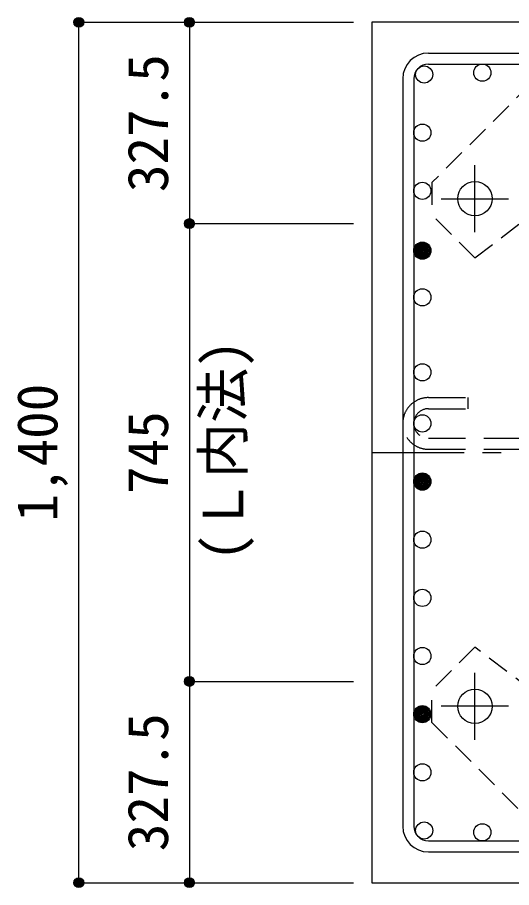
# Model space of a CAD drawing. Units: millimetres at full size, sheet at 1:30. Extents: x -5973 to 5954, y -4195 to 4201.
# Drawn here: x -725 to 80, y -2383 to -967 of the extents above; entities that cross this region are included whole.
import ezdxf
from ezdxf.enums import TextEntityAlignment as Align

# ---------------------------------------------------------------- set-up
doc = ezdxf.new("R2010")
doc.units = ezdxf.units.MM
doc.header["$LTSCALE"] = 30
doc.header["$PDMODE"] = 32
doc.header["$PDSIZE"] = 15
for name, pattern in [('CHAIN1', [8, 5, -1, 1, -1]), ('DASHED1', [1.8, 1.2, -0.6]), ('DASHED2', [3, 2, -1])]:
    doc.linetypes.add(name, pattern=pattern)
for name, color, linetype in [('0-1_躯体線', 2, 'Continuous'), ('0-2_アンカーボルト', 4, 'CHAIN1'), ('0-3_立上り筋', 4, 'Continuous'), ('0-4_フープ筋', 7, 'Continuous'), ('0-7_文字', 4, 'Continuous'), ('0-9_プレート', 4, 'DASHED1'), ('0-C', 7, 'DASHED2'), ('0-D_寸法', 4, 'Continuous')]:
    doc.layers.add(name, color=color, linetype=linetype)
doc.styles.add('ＭＳ ゴシック', font='')
doc.styles.get('ＭＳ ゴシック').set_extended_font_data('MS Gothic')

msp = doc.modelspace()

# ---------------------------------------------------------------- linework, layer by layer
at = {"layer": '0-1_躯体線'}
for p, q in [((1652.44, -974.89), (-147.56, -974.89)), ((-147.56, -974.89), (-147.56, -2374.89)), ((-147.56, -2374.89), (270.94, -2374.89))]:
    msp.add_line(p, q, dxfattribs=at)
at = {"layer": '0-2_アンカーボルト'}
for p, q in [((19.94, -1316.6), (19.94, -1207.1)), ((-34.87, -1261.89), (74.63, -1261.89)), ((19.94, -2142.7), (19.94, -2033.2)), ((74.64, -2087.89), (-34.86, -2087.89))]:
    msp.add_line(p, q, dxfattribs=at)
at = {"layer": '0-2_アンカーボルト', "color": 3, "linetype": 'Continuous'}
for centre in [(19.94, -1261.89), (19.94, -2087.89)]:
    msp.add_circle(centre, 28, dxfattribs=at)
at = {"layer": '0-3_立上り筋', "color": 3}
for centre in [(-62.63, -1059.82), (31.99, -1056.89), (-65.56, -1154.45), (-65.56, -1249.08), (-65.56, -1346.39), (-65.56, -1422.39), (-65.56, -1544.39), (-65.56, -1627.58), (-65.56, -1722.21), (-65.56, -1816.83), (-65.56, -1911.46), (-65.56, -2006.09), (-65.56, -2100.71), (-65.56, -2195.34), (-62.63, -2289.97), (31.99, -2292.89)]:
    msp.add_circle(centre, 14, dxfattribs=at)
at = {"layer": '0-3_立上り筋'}
for centre, radius in [((-65.56, -1346.39), 12.6), ((-65.56, -1346.39), 11.2), ((-65.56, -1346.39), 9.8), ((-65.56, -1346.39), 8.4), ((-65.56, -1346.39), 7), ((-65.56, -1346.39), 5.6), ((-65.56, -1346.39), 4.2), ((-65.56, -1346.39), 2.8), ((-65.56, -1346.39), 1.4), ((-65.56, -1722.21), 12.6), ((-65.56, -1722.21), 11.2), ((-65.56, -1722.21), 9.8), ((-65.56, -1722.21), 8.4), ((-65.56, -1722.21), 7), ((-65.56, -1722.21), 5.6), ((-65.56, -1722.21), 4.2), ((-65.56, -1722.21), 2.8), ((-65.56, -1722.21), 1.4), ((-65.56, -2100.71), 12.6), ((-65.56, -2100.71), 11.2), ((-65.56, -2100.71), 9.8), ((-65.56, -2100.71), 8.4), ((-65.56, -2100.71), 7), ((-65.56, -2100.71), 5.6), ((-65.56, -2100.71), 4.2), ((-65.56, -2100.71), 2.8), ((-65.56, -2100.71), 1.4)]:
    msp.add_circle(centre, radius, dxfattribs=at)
at = {"layer": '0-4_フープ筋'}
for p, q in [((-55.56, -1024.89), (1160.44, -1024.89)), ((-55.56, -1042.89), (1160.44, -1042.89)), ((-97.56, -1066.89), (-97.56, -2282.89)), ((-79.56, -1066.89), (-79.56, -2282.89)), ((-55.56, -2306.89), (1160.44, -2306.89)), ((-55.56, -2324.89), (1160.44, -2324.89))]:
    msp.add_line(p, q, dxfattribs=at)
for centre, radius, start, end in [((-55.56, -1066.89), 42, 90, 180), ((-55.56, -1066.89), 24, 90, 180), ((-55.56, -2282.89), 42, 180, 270), ((-55.56, -2282.89), 24, 180, 270)]:
    msp.add_arc(centre, radius, start, end, dxfattribs=at)
at = {"layer": '0-9_プレート'}
for p, q in [((19.96, -1358.08), (-50.03, -1288.09)), ((19.96, -1358.08), (114.94, -1285.69)), ((-50.03, -2114.02), (-50.03, -2061.7))]:
    msp.add_line(p, q, dxfattribs=at)
for points in [[(113.31, -1072.42), (-50.03, -1235.76), (-50.03, -1288.09)], [(114.94, -2064.09), (19.95, -1991.71), (-50.03, -2061.7)], [(-50.03, -2114.02), (113.31, -2277.36), (165.63, -2277.36)]]:
    msp.add_lwpolyline(points, dxfattribs=at)
at = {"layer": '0-C'}
for p, q in [((-55.56, -1585.58), (8.44, -1585.58)), ((8.44, -1585.58), (8.44, -1603.58)), ((-55.56, -1603.58), (8.44, -1603.58)), ((-55.56, -1651.58), (1160.44, -1651.58)), ((-55.56, -1669.58), (1160.44, -1669.58))]:
    msp.add_line(p, q, dxfattribs=at)
for radius in [42, 24]:
    msp.add_arc((-55.56, -1627.58), radius, 90, 270, dxfattribs=at)
at = {"layer": '0-D_寸法'}
for p, q in [((-624.6, -974.89), (-444.6, -974.89)), ((-624.6, -974.89), (-444.6, -974.89)), ((-624.6, -2374.89), (-624.6, -974.89)), ((-444.6, -974.89), (-444.6, -1302.39)), ((-444.6, -974.89), (-177.56, -974.89)), ((-444.6, -1302.39), (-177.56, -1302.39)), ((-444.6, -1302.39), (-444.6, -2047.39)), ((-444.6, -2047.39), (-177.56, -2047.39)), ((-444.6, -2047.39), (-444.6, -2374.89)), ((-624.6, -2374.89), (-444.6, -2374.89)), ((-444.6, -2374.89), (-177.56, -2374.89)), ((-444.6, -2374.89), (-177.56, -2374.89))]:
    msp.add_line(p, q, dxfattribs=at)
at = {"layer": '0-D_寸法', "linetype": 'CHAIN1'}
msp.add_line((-147.56, -1674.89), (1252.44, -1674.89), dxfattribs=at)
at = {"layer": '0-D_寸法'}
for centre, radius in [((-624.6, -974.89), 8), ((-624.6, -974.89), 7.2), ((-624.6, -974.89), 6.4), ((-624.6, -974.89), 5.6), ((-624.6, -974.89), 4.8), ((-624.6, -974.89), 4), ((-624.6, -974.89), 3.2), ((-624.6, -974.89), 2.4), ((-624.6, -974.89), 1.6), ((-624.6, -974.89), 0.8), ((-444.6, -974.89), 8), ((-444.6, -974.89), 7.2), ((-444.6, -974.89), 6.4), ((-444.6, -974.89), 5.6), ((-444.6, -974.89), 4.8), ((-444.6, -974.89), 4), ((-444.6, -974.89), 3.2), ((-444.6, -974.89), 2.4), ((-444.6, -974.89), 1.6), ((-444.6, -974.89), 0.8), ((-444.6, -1302.39), 8), ((-444.6, -1302.39), 7.2), ((-444.6, -1302.39), 6.4), ((-444.6, -1302.39), 5.6), ((-444.6, -1302.39), 4.8), ((-444.6, -1302.39), 4), ((-444.6, -1302.39), 3.2), ((-444.6, -1302.39), 2.4), ((-444.6, -1302.39), 1.6), ((-444.6, -1302.39), 0.8), ((-444.6, -2047.39), 8), ((-444.6, -2047.39), 7.2), ((-444.6, -2047.39), 6.4), ((-444.6, -2047.39), 5.6), ((-444.6, -2047.39), 4.8), ((-444.6, -2047.39), 4), ((-444.6, -2047.39), 3.2), ((-444.6, -2047.39), 2.4), ((-444.6, -2047.39), 1.6), ((-444.6, -2047.39), 0.8), ((-624.6, -2374.89), 8), ((-624.6, -2374.89), 7.2), ((-624.6, -2374.89), 6.4), ((-624.6, -2374.89), 5.6), ((-624.6, -2374.89), 4.8), ((-624.6, -2374.89), 4), ((-624.6, -2374.89), 3.2), ((-624.6, -2374.89), 2.4), ((-624.6, -2374.89), 1.6), ((-624.6, -2374.89), 0.8), ((-444.6, -2374.89), 8), ((-444.6, -2374.89), 7.2), ((-444.6, -2374.89), 6.4), ((-444.6, -2374.89), 5.6), ((-444.6, -2374.89), 4.8), ((-444.6, -2374.89), 4), ((-444.6, -2374.89), 3.2), ((-444.6, -2374.89), 2.4), ((-444.6, -2374.89), 1.6), ((-444.6, -2374.89), 0.8)]:
    msp.add_circle(centre, radius, dxfattribs=at)
at = {"layer": '0-D_寸法', "color": 7}
for p in [(-624.6, -974.89), (-444.6, -974.89), (-444.6, -974.89), (-444.6, -1302.39), (-444.6, -1302.39), (-444.6, -2047.39), (-444.6, -2047.39), (-624.6, -2374.89), (-444.6, -2374.89), (-444.6, -2374.89)]:
    msp.add_point(p, dxfattribs=at)

# ---------------------------------------------------------------- texts
at = {"layer": '0-7_文字', "style": 'ＭＳ ゴシック'}
msp.add_text('(Ｌ内法)', height=65.98, rotation=90, dxfattribs=at).set_placement((-337.36, -1851.68), align=Align.BOTTOM_LEFT)
at = {"layer": '0-D_寸法', "style": 'ＭＳ ゴシック'}
for s, p in [('327.5', (-459.6, -1251.14)), ('1,400', (-639.6, -1787.39)), ('745', (-459.6, -1742.39)), ('327.5', (-459.6, -2323.64))]:
    msp.add_text(s, height=65.98, rotation=90, dxfattribs=at).set_placement(p, align=Align.BOTTOM_LEFT)

doc.saveas('drawing.dxf')
